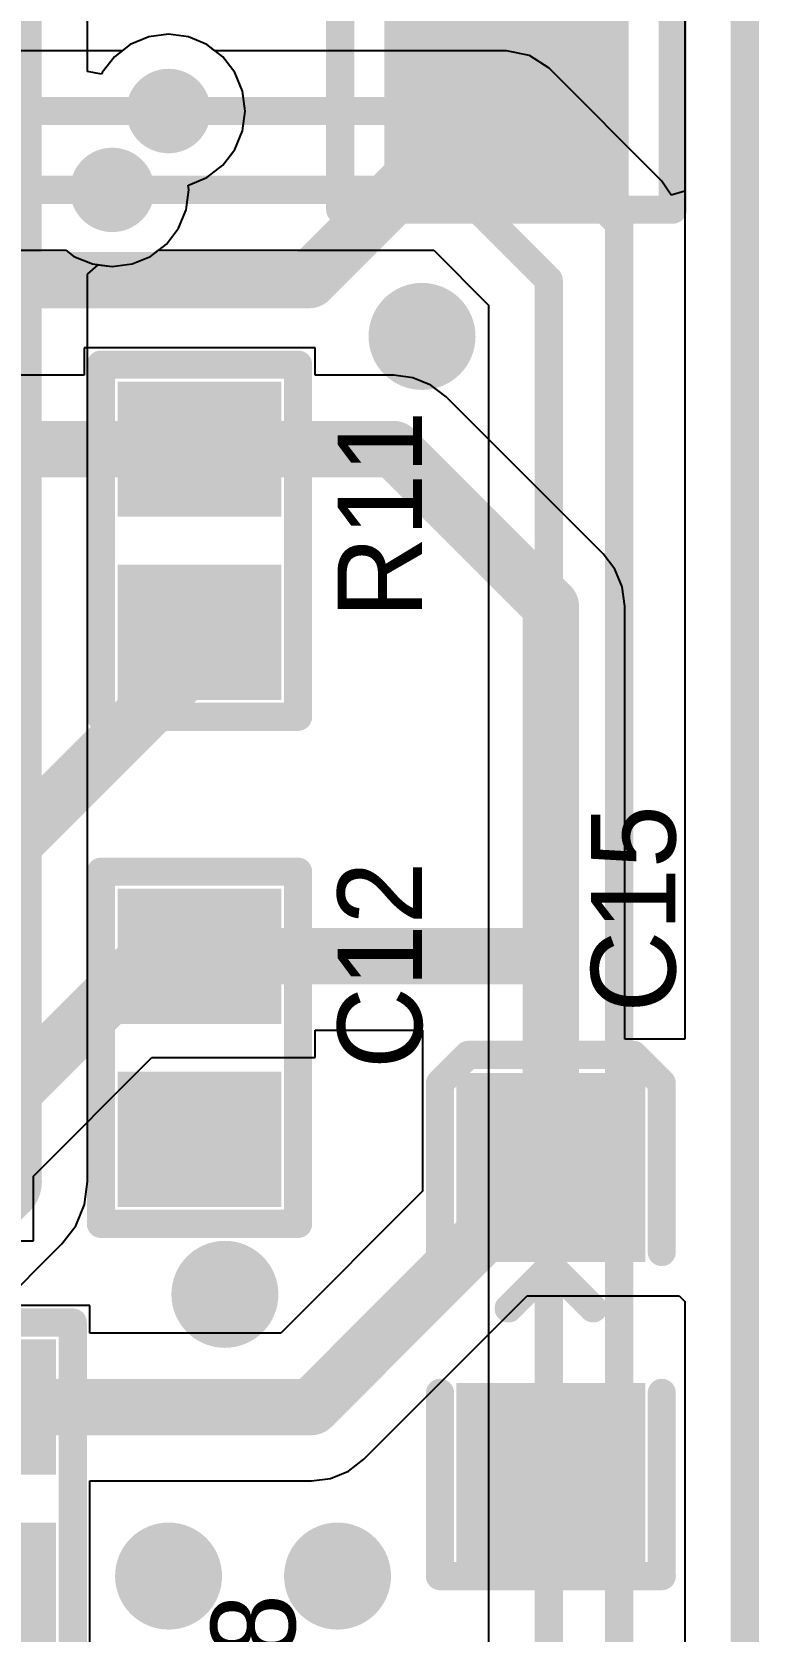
# Model space of a CAD drawing. Extents: x 1012 to 1122, y 1012 to 1122.
# Drawn here: x 1115.35 to 1121.91, y 1068.34 to 1082.75 of the extents above; entities that cross this region are included whole.
import ezdxf

# ---------------------------------------------------------------- set-up
doc = ezdxf.new("R2010")
doc.units = 0
doc.layers.get('0').update_dxf_attribs({"linetype": 'CONTINUOUS'})
for name, color, linetype in [('BOTTOMLAYER', 5, 'CONTINUOUS'), ('BOTTOMSOLDER', 6, 'CONTINUOUS'), ('KEEPOUTLAYER', 6, 'CONTINUOUS'), ('MECHANICAL1', 6, 'CONTINUOUS'), ('MULTILAYER', 9, 'CONTINUOUS'), ('TOPLAYER', 1, 'CONTINUOUS'), ('TOPOVERLAY', 2, 'CONTINUOUS'), ('TOPPASTE', 8, 'CONTINUOUS'), ('TOPSOLDER', 216, 'CONTINUOUS')]:
    doc.layers.add(name, color=color, linetype=linetype)

# ---------------------------------------------------------------- blocks, each defined once
blk = doc.blocks.new('CC0603_24')
at = {"layer": 'TOPLAYER'}
for points in [[(-0.508, -0.635), (0.508, -0.635), (-0.508, 0.635), (0.508, 0.635)], [(1.143, -0.635), (2.159, -0.635), (1.143, 0.635), (2.159, 0.635)]]:
    blk.add_solid(points, dxfattribs=at)
at = {"layer": 'TOPOVERLAY', "const_width": 0.254}
for points in [[(-0.762, 0.889), (-0.762, -0.889)], [(-0.762, 0.889), (-0.508, 0.889)], [(-0.508, 0.889), (2.413, 0.889)], [(2.413, 0.889), (2.413, -0.889)], [(-0.762, -0.889), (2.413, -0.889)]]:
    blk.add_lwpolyline(points, dxfattribs=at)
at = {"layer": 'TOPOVERLAY', "const_width": 0.127}
for points in [[(-0.8255, 0.889, 1), (-0.6985, 0.889, 1)], [(-0.8255, 0.889, 1), (-0.6985, 0.889, 1)], [(-0.5715, 0.889, 1), (-0.4445, 0.889, 1)], [(-0.5715, 0.889, 1), (-0.4445, 0.889, 1)], [(2.3495, 0.889, 1), (2.4765, 0.889, 1)], [(2.3495, 0.889, 1), (2.4765, 0.889, 1)], [(-0.8255, -0.889, 1), (-0.6985, -0.889, 1)], [(-0.8255, -0.889, 1), (-0.6985, -0.889, 1)], [(2.3495, -0.889, 1), (2.4765, -0.889, 1)], [(2.3495, -0.889, 1), (2.4765, -0.889, 1)]]:
    blk.add_lwpolyline(points, format="xyb", close=True, dxfattribs=at)
at = {"layer": 'TOPPASTE'}
for points in [[(-0.508, -0.635), (0.508, -0.635), (-0.508, 0.635), (0.508, 0.635)], [(1.143, -0.635), (2.159, -0.635), (1.143, 0.635), (2.159, 0.635)]]:
    blk.add_solid(points, dxfattribs=at)
at = {"layer": 'TOPSOLDER'}
for points in [[(-0.6096, -0.7366), (0.6096, -0.7366), (-0.6096, 0.7366), (0.6096, 0.7366)], [(1.0414, -0.7366), (2.2606, -0.7366), (1.0414, 0.7366), (2.2606, 0.7366)]]:
    blk.add_solid(points, dxfattribs=at)
blk = doc.blocks.new('CA3216_27')
at = {"layer": 'TOPLAYER'}
for points in [[(-0.75, -0.75), (0.75, -0.75), (-0.75, 0.75), (0.75, 0.75)], [(2.044, -0.75), (3.544, -0.75), (2.044, 0.75), (3.544, 0.75)]]:
    blk.add_solid(points, dxfattribs=at)
at = {"layer": 'TOPOVERLAY', "const_width": 0.254}
for points in [[(-1.016, 0.746), (-0.762, 1)], [(0.762, 1), (-0.762, 1)], [(3.683, 1), (2.032, 1)], [(3.683, -1), (3.683, 1)], [(-1.016, -0.746), (-1.016, 0.746)], [(0.889, 0), (1.27, 0.381)], [(1.27, -0.381), (0.889, 0)], [(-0.762, -1), (-1.016, -0.746)], [(0.762, -1), (-0.762, -1)], [(3.683, -1), (2.032, -1)]]:
    blk.add_lwpolyline(points, dxfattribs=at)
at = {"layer": 'TOPOVERLAY', "const_width": 0.127}
for points in [[(-0.825, 1, 1), (-0.699, 1, 1)], [(-0.825, 1, 1), (-0.699, 1, 1)], [(0.699, 1, 1), (0.825, 1, 1)], [(1.968, 1, 1), (2.095, 1, 1)], [(3.619, 1, 1), (3.747, 1, 1)], [(3.619, 1, 1), (3.747, 1, 1)], [(-1.079, 0.746, 1), (-0.952, 0.746, 1)], [(-1.079, 0.746, 1), (-0.952, 0.746, 1)], [(1.206, 0.381, 1), (1.333, 0.381, 1)], [(0.825, 0, 1), (0.952, 0, 1)], [(0.825, 0, 1), (0.952, 0, 1)], [(1.206, -0.381, 1), (1.333, -0.381, 1)], [(-1.079, -0.746, 1), (-0.952, -0.746, 1)], [(-1.079, -0.746, 1), (-0.952, -0.746, 1)], [(-0.825, -1, 1), (-0.699, -1, 1)], [(-0.825, -1, 1), (-0.699, -1, 1)], [(0.699, -1, 1), (0.825, -1, 1)], [(1.968, -1, 1), (2.095, -1, 1)], [(3.619, -1, 1), (3.747, -1, 1)], [(3.619, -1, 1), (3.747, -1, 1)]]:
    blk.add_lwpolyline(points, format="xyb", close=True, dxfattribs=at)
at = {"layer": 'TOPPASTE'}
for points in [[(-0.75, -0.75), (0.75, -0.75), (-0.75, 0.75), (0.75, 0.75)], [(2.044, -0.75), (3.544, -0.75), (2.044, 0.75), (3.544, 0.75)]]:
    blk.add_solid(points, dxfattribs=at)
at = {"layer": 'TOPSOLDER'}
for points in [[(-0.852, -0.852), (0.852, -0.852), (-0.852, 0.852), (0.852, 0.852)], [(1.942, -0.852), (3.646, -0.852), (1.942, 0.852), (3.646, 0.852)]]:
    blk.add_solid(points, dxfattribs=at)
blk = doc.blocks.new('CB3528_42')
at = {"layer": 'TOPLAYER'}
for points in [[(-1, -1), (1, -1), (-1, 1), (1, 1)], [(1.794, -1), (3.794, -1), (1.794, 1), (3.794, 1)]]:
    blk.add_solid(points, dxfattribs=at)
at = {"layer": 'TOPOVERLAY', "const_width": 0.254}
for points in [[(-1.27, 1.119), (-0.889, 1.5)], [(1.016, 1.5), (-0.889, 1.5)], [(3.937, 1.5), (1.778, 1.5)], [(3.937, -1.5), (3.937, 1.5)], [(-1.27, -1.119), (-1.27, 1.119)], [(1.143, 0), (1.651, 0.508)], [(1.651, -0.508), (1.143, 0)], [(-0.889, -1.5), (-1.27, -1.119)], [(1.016, -1.5), (-0.889, -1.5)], [(3.937, -1.5), (1.778, -1.5)]]:
    blk.add_lwpolyline(points, dxfattribs=at)
at = {"layer": 'TOPOVERLAY', "const_width": 0.127}
for points in [[(-0.952, 1.5, 1), (-0.825, 1.5, 1)], [(-0.952, 1.5, 1), (-0.825, 1.5, 1)], [(0.952, 1.5, 1), (1.079, 1.5, 1)], [(1.714, 1.5, 1), (1.841, 1.5, 1)], [(3.873, 1.5, 1), (4, 1.5, 1)], [(3.873, 1.5, 1), (4, 1.5, 1)], [(-1.333, 1.119, 1), (-1.206, 1.119, 1)], [(-1.333, 1.119, 1), (-1.206, 1.119, 1)], [(1.587, 0.508, 1), (1.714, 0.508, 1)], [(1.079, 0, 1), (1.206, 0, 1)], [(1.079, 0, 1), (1.206, 0, 1)], [(1.587, -0.508, 1), (1.714, -0.508, 1)], [(-1.333, -1.119, 1), (-1.206, -1.119, 1)], [(-1.333, -1.119, 1), (-1.206, -1.119, 1)], [(-0.952, -1.5, 1), (-0.825, -1.5, 1)], [(-0.952, -1.5, 1), (-0.825, -1.5, 1)], [(0.952, -1.5, 1), (1.079, -1.5, 1)], [(1.714, -1.5, 1), (1.841, -1.5, 1)], [(3.873, -1.5, 1), (4, -1.5, 1)], [(3.873, -1.5, 1), (4, -1.5, 1)]]:
    blk.add_lwpolyline(points, format="xyb", close=True, dxfattribs=at)
at = {"layer": 'TOPPASTE'}
for points in [[(-1, -1), (1, -1), (-1, 1), (1, 1)], [(1.794, -1), (3.794, -1), (1.794, 1), (3.794, 1)]]:
    blk.add_solid(points, dxfattribs=at)
at = {"layer": 'TOPSOLDER'}
for points in [[(-1.102, -1.102), (1.102, -1.102), (-1.102, 1.102), (1.102, 1.102)], [(1.692, -1.102), (3.896, -1.102), (1.692, 1.102), (3.896, 1.102)]]:
    blk.add_solid(points, dxfattribs=at)
blk = doc.blocks.new('CC0603_137')
at = {"layer": 'TOPLAYER'}
for points in [[(-0.508, -0.635), (0.508, -0.635), (-0.508, 0.635), (0.508, 0.635)], [(1.143, -0.635), (2.159, -0.635), (1.143, 0.635), (2.159, 0.635)]]:
    blk.add_solid(points, dxfattribs=at)
at = {"layer": 'TOPOVERLAY', "const_width": 0.254}
for points in [[(-0.508, 0.889), (-0.762, 0.889)], [(-0.762, -0.889), (-0.762, 0.889)], [(2.413, 0.889), (-0.508, 0.889)], [(2.413, -0.889), (2.413, 0.889)], [(2.413, -0.889), (-0.762, -0.889)]]:
    blk.add_lwpolyline(points, dxfattribs=at)
at = {"layer": 'TOPOVERLAY', "const_width": 0.127}
for points in [[(-0.8255, 0.889, 1), (-0.6985, 0.889, 1)], [(-0.8255, 0.889, 1), (-0.6985, 0.889, 1)], [(-0.5715, 0.889, 1), (-0.4445, 0.889, 1)], [(-0.5715, 0.889, 1), (-0.4445, 0.889, 1)], [(2.3495, 0.889, 1), (2.4765, 0.889, 1)], [(2.3495, 0.889, 1), (2.4765, 0.889, 1)], [(-0.8255, -0.889, 1), (-0.6985, -0.889, 1)], [(-0.8255, -0.889, 1), (-0.6985, -0.889, 1)], [(2.3495, -0.889, 1), (2.4765, -0.889, 1)], [(2.3495, -0.889, 1), (2.4765, -0.889, 1)]]:
    blk.add_lwpolyline(points, format="xyb", close=True, dxfattribs=at)
at = {"layer": 'TOPPASTE'}
for points in [[(-0.508, -0.635), (0.508, -0.635), (-0.508, 0.635), (0.508, 0.635)], [(1.143, -0.635), (2.159, -0.635), (1.143, 0.635), (2.159, 0.635)]]:
    blk.add_solid(points, dxfattribs=at)
at = {"layer": 'TOPSOLDER'}
for points in [[(-0.6096, -0.7366), (0.6096, -0.7366), (-0.6096, 0.7366), (0.6096, 0.7366)], [(1.0414, -0.7366), (2.2606, -0.7366), (1.0414, 0.7366), (2.2606, 0.7366)]]:
    blk.add_solid(points, dxfattribs=at)
blk = doc.blocks.new('CC0603_294')
at = {"layer": 'TOPLAYER'}
for points in [[(-0.508, -0.635), (0.508, -0.635), (-0.508, 0.635), (0.508, 0.635)], [(1.143, -0.635), (2.159, -0.635), (1.143, 0.635), (2.159, 0.635)]]:
    blk.add_solid(points, dxfattribs=at)
at = {"layer": 'TOPOVERLAY', "const_width": 0.254}
for points in [[(-0.508, 0.889), (-0.762, 0.889)], [(-0.762, -0.889), (-0.762, 0.889)], [(2.413, 0.889), (-0.508, 0.889)], [(2.413, -0.889), (2.413, 0.889)], [(2.413, -0.889), (-0.762, -0.889)]]:
    blk.add_lwpolyline(points, dxfattribs=at)
at = {"layer": 'TOPOVERLAY', "const_width": 0.127}
for points in [[(-0.8255, 0.889, 1), (-0.6985, 0.889, 1)], [(-0.8255, 0.889, 1), (-0.6985, 0.889, 1)], [(-0.5715, 0.889, 1), (-0.4445, 0.889, 1)], [(-0.5715, 0.889, 1), (-0.4445, 0.889, 1)], [(2.3495, 0.889, 1), (2.4765, 0.889, 1)], [(2.3495, 0.889, 1), (2.4765, 0.889, 1)], [(-0.8255, -0.889, 1), (-0.6985, -0.889, 1)], [(-0.8255, -0.889, 1), (-0.6985, -0.889, 1)], [(2.3495, -0.889, 1), (2.4765, -0.889, 1)], [(2.3495, -0.889, 1), (2.4765, -0.889, 1)]]:
    blk.add_lwpolyline(points, format="xyb", close=True, dxfattribs=at)
at = {"layer": 'TOPPASTE'}
for points in [[(-0.508, -0.635), (0.508, -0.635), (-0.508, 0.635), (0.508, 0.635)], [(1.143, -0.635), (2.159, -0.635), (1.143, 0.635), (2.159, 0.635)]]:
    blk.add_solid(points, dxfattribs=at)
at = {"layer": 'TOPSOLDER'}
for points in [[(-0.6096, -0.7366), (0.6096, -0.7366), (-0.6096, 0.7366), (0.6096, 0.7366)], [(1.0414, -0.7366), (2.2606, -0.7366), (1.0414, 0.7366), (2.2606, 0.7366)]]:
    blk.add_solid(points, dxfattribs=at)

msp = doc.modelspace()

# ---------------------------------------------------------------- linework, layer by layer
at = {"layer": 'BOTTOMLAYER'}
for p, q in [((1121.239, 1118.795), (1121.239, 1081.319)), ((1115.854, 1082.396), (1115.854, 1105.891)), ((1116.238, 1082.639), (1116.095, 1082.529)), ((1116.405, 1082.708), (1116.238, 1082.639)), ((1116.584, 1082.732), (1116.405, 1082.708)), ((1116.763, 1082.708), (1116.584, 1082.732)), ((1116.93, 1082.639), (1116.763, 1082.708)), ((1117.002, 1082.584), (1116.93, 1082.639)), ((1116.095, 1082.529), (1115.985, 1082.386)), ((1119.632, 1082.584), (1117.002, 1082.584)), ((1119.84, 1082.542), (1119.632, 1082.584)), ((1120.017, 1082.425), (1119.84, 1082.542)), ((1115.979, 1082.371), (1115.854, 1082.396)), ((1115.985, 1082.386), (1115.979, 1082.371)), ((1121.033, 1081.409), (1120.017, 1082.425)), ((1121.117, 1081.282), (1121.033, 1081.409)), ((1121.239, 1081.319), (1121.117, 1081.282)), ((1116.422, 1080.73), (1116.494, 1080.785)), ((1116.494, 1080.785), (1118.975, 1080.785)), ((1118.975, 1080.785), (1119.469, 1080.291)), ((1115.854, 1080.57), (1115.95, 1080.654)), ((1115.95, 1080.654), (1116.076, 1080.637)), ((1116.076, 1080.637), (1116.255, 1080.661)), ((1116.255, 1080.661), (1116.422, 1080.73)), ((1115.854, 1072.388), (1115.854, 1080.57)), ((1119.469, 1080.291), (1119.469, 1057.148)), ((1115.827, 1072.182), (1115.854, 1072.388)), ((1115.748, 1071.991), (1115.827, 1072.182)), ((1115.622, 1071.826), (1115.748, 1071.991)), ((1113.844, 1070.048), (1115.622, 1071.826)), ((1115.622, 1071.826), (1115.622, 1071.826))]:
    msp.add_line(p, q, dxfattribs=at)
for points, const_width in [([(1115.06, 1072.388), (1115.06, 1105.891)], 0.762), ([(1116.584, 1082.04), (1119.632, 1082.04)], 0.254), ([(1119.632, 1082.04), (1120.648, 1081.024)], 0.254), ([(1116.076, 1081.329), (1119.2, 1081.329)], 0.254), ([(1119.2, 1081.329), (1119.973, 1080.556)], 0.254), ([(1120.648, 1029.208), (1120.648, 1081.024)], 0.254), ([(1120.013, 1029.437), (1120.013, 1080.516)], 0.254), ([(1113.282, 1070.61), (1115.06, 1072.388)], 0.762)]:
    msp.add_lwpolyline(points, dxfattribs=dict(at, const_width=const_width))
for points, const_width in [([(1116.444, 1082.04, 1), (1116.724, 1082.04, 1)], 0.279), ([(1116.521, 1082.04, 1), (1116.648, 1082.04, 1)], 0.127), ([(1119.569, 1082.04, 1), (1119.696, 1082.04, 1)], 0.127), ([(1119.569, 1082.04, 1), (1119.696, 1082.04, 1)], 0.127), ([(1115.936, 1081.329, 1), (1116.216, 1081.329, 1)], 0.279), ([(1116.013, 1081.329, 1), (1116.139, 1081.329, 1)], 0.127), ([(1119.137, 1081.329, 1), (1119.264, 1081.329, 1)], 0.127), ([(1119.137, 1081.329, 1), (1119.264, 1081.329, 1)], 0.127), ([(1120.584, 1081.024, 1), (1120.711, 1081.024, 1)], 0.127), ([(1120.584, 1081.024, 1), (1120.711, 1081.024, 1)], 0.127), ([(1119.909, 1080.556, 1), (1120.036, 1080.556, 1)], 0.127), ([(1119.949, 1080.516, 1), (1120.076, 1080.516, 1)], 0.127), ([(1118.679, 1080.008, 1), (1119.061, 1080.008, 1)], 0.381), ([(1114.87, 1072.388, 1), (1115.251, 1072.388, 1)], 0.381), ([(1114.87, 1072.388, 1), (1115.251, 1072.388, 1)], 0.381), ([(1116.901, 1071.372, 1), (1117.283, 1071.372, 1)], 0.381), ([(1116.393, 1068.832, 1), (1116.774, 1068.832, 1)], 0.381), ([(1117.918, 1068.832, 1), (1118.299, 1068.832, 1)], 0.381)]:
    msp.add_lwpolyline(points, format="xyb", close=True, dxfattribs=dict(at, const_width=const_width))
at = {"layer": 'BOTTOMSOLDER'}
for points, const_width in [([(1116.393, 1082.04, 1), (1116.774, 1082.04, 1)], 0.381), ([(1115.886, 1081.329, 1), (1116.266, 1081.329, 1)], 0.381), ([(1118.629, 1080.008, 1), (1119.111, 1080.008, 1)], 0.483), ([(1116.851, 1071.372, 1), (1117.333, 1071.372, 1)], 0.483), ([(1116.343, 1068.832, 1), (1116.825, 1068.832, 1)], 0.483), ([(1117.867, 1068.832, 1), (1118.349, 1068.832, 1)], 0.483)]:
    msp.add_lwpolyline(points, format="xyb", close=True, dxfattribs=dict(at, const_width=const_width))
at = {"layer": 'KEEPOUTLAYER', "const_width": 0.254}
msp.add_lwpolyline([(1121.782, 1014.795), (1121.782, 1118.795)], dxfattribs=at)
at = {"layer": 'MECHANICAL1', "const_width": 0.254}
msp.add_lwpolyline([(1121.782, 1014.795), (1121.782, 1118.795)], dxfattribs=at)
at = {"layer": 'MULTILAYER'}
for points, const_width in [([(1116.444, 1082.04, 1), (1116.724, 1082.04, 1)], 0.279), ([(1115.936, 1081.329, 1), (1116.216, 1081.329, 1)], 0.279), ([(1118.679, 1080.008, 1), (1119.061, 1080.008, 1)], 0.381), ([(1116.901, 1071.372, 1), (1117.283, 1071.372, 1)], 0.381), ([(1116.393, 1068.832, 1), (1116.774, 1068.832, 1)], 0.381), ([(1117.918, 1068.832, 1), (1118.299, 1068.832, 1)], 0.381)]:
    msp.add_lwpolyline(points, format="xyb", close=True, dxfattribs=dict(at, const_width=const_width))
at = {"layer": 'TOPLAYER'}
for p, q in [((1121.239, 1118.795), (1121.239, 1073.671)), ((1116.238, 1082.639), (1116.166, 1082.584)), ((1116.405, 1082.708), (1116.238, 1082.639)), ((1116.584, 1082.732), (1116.405, 1082.708)), ((1116.763, 1082.708), (1116.584, 1082.732)), ((1116.93, 1082.639), (1116.763, 1082.708)), ((1117.073, 1082.529), (1116.93, 1082.639)), ((1116.166, 1082.584), (1113.075, 1082.584)), ((1117.183, 1082.386), (1117.073, 1082.529)), ((1117.252, 1082.219), (1117.183, 1082.386)), ((1117.276, 1082.04), (1117.252, 1082.219)), ((1117.252, 1081.861), (1117.276, 1082.04)), ((1117.183, 1081.694), (1117.252, 1081.861)), ((1117.073, 1081.551), (1117.183, 1081.694)), ((1116.93, 1081.441), (1117.073, 1081.551)), ((1116.762, 1081.371), (1116.763, 1081.372)), ((1116.768, 1081.329), (1116.762, 1081.371)), ((1116.763, 1081.372), (1116.93, 1081.441)), ((1116.744, 1081.15), (1116.768, 1081.329)), ((1116.675, 1080.983), (1116.744, 1081.15)), ((1116.565, 1080.84), (1116.675, 1080.983)), ((1112.723, 1080.785), (1115.658, 1080.785)), ((1115.658, 1080.785), (1115.73, 1080.73)), ((1116.422, 1080.73), (1116.565, 1080.84)), ((1115.73, 1080.73), (1115.897, 1080.661)), ((1115.897, 1080.661), (1116.076, 1080.637)), ((1116.076, 1080.637), (1116.255, 1080.661)), ((1116.255, 1080.661), (1116.422, 1080.73)), ((1117.905, 1079.906), (1115.822, 1079.906)), ((1115.822, 1079.906), (1115.822, 1079.658)), ((1117.905, 1079.658), (1117.905, 1079.906)), ((1115.822, 1079.658), (1114.654, 1079.658)), ((1118.616, 1079.658), (1117.905, 1079.658)), ((1118.788, 1079.635), (1118.616, 1079.658)), ((1118.616, 1079.658), (1118.616, 1079.658)), ((1118.949, 1079.569), (1118.788, 1079.635)), ((1119.087, 1079.463), (1118.949, 1079.569)), ((1120.503, 1078.047), (1119.087, 1079.463)), ((1120.609, 1077.909), (1120.503, 1078.047)), ((1120.503, 1078.047), (1120.503, 1078.047)), ((1120.675, 1077.749), (1120.609, 1077.909)), ((1120.698, 1077.576), (1120.675, 1077.749)), ((1120.698, 1073.671), (1120.698, 1077.576)), ((1120.698, 1077.576), (1120.698, 1077.576)), ((1117.905, 1073.506), (1117.905, 1073.754)), ((1117.905, 1073.754), (1118.875, 1073.754)), ((1118.875, 1073.754), (1118.875, 1073.671)), ((1118.875, 1073.671), (1118.875, 1073.671)), ((1118.875, 1073.671), (1118.875, 1072.301)), ((1121.188, 1073.671), (1120.698, 1073.671)), ((1121.239, 1073.671), (1121.188, 1073.671)), ((1121.188, 1073.671), (1121.188, 1073.671)), ((1115.365, 1072.437), (1116.434, 1073.506)), ((1116.434, 1073.506), (1117.905, 1073.506)), ((1115.365, 1071.855), (1115.365, 1072.437)), ((1118.875, 1072.301), (1117.597, 1071.022)), ((1113.282, 1071.855), (1115.365, 1071.855)), ((1115.873, 1071.27), (1113.79, 1071.27)), ((1115.873, 1071.022), (1115.873, 1071.27)), ((1118.344, 1069.885), (1119.817, 1071.359)), ((1119.817, 1071.359), (1121.188, 1071.359)), ((1121.188, 1071.359), (1121.188, 1071.359)), ((1121.188, 1071.359), (1121.188, 1071.359)), ((1121.188, 1071.359), (1121.239, 1071.308)), ((1121.239, 1071.308), (1121.239, 1068.21)), ((1117.597, 1071.022), (1115.873, 1071.022)), ((1118.206, 1069.779), (1118.344, 1069.885)), ((1115.873, 1069.442), (1115.873, 1069.69)), ((1115.873, 1069.69), (1117.873, 1069.69)), ((1117.873, 1069.69), (1118.045, 1069.713)), ((1117.873, 1069.69), (1117.873, 1069.69)), ((1118.045, 1069.713), (1118.206, 1069.779)), ((1115.873, 1067.791), (1115.873, 1069.442))]:
    msp.add_line(p, q, dxfattribs=at)
for points, const_width in [([(1117.854, 1080.516), (1119.632, 1082.294)], 0.508), ([(1112.85, 1082.04), (1116.584, 1082.04)], 0.254), ([(1112.723, 1081.329), (1116.076, 1081.329)], 0.254), ([(1112.053, 1080.516), (1117.854, 1080.516)], 0.508), ([(1114.654, 1078.992), (1116.863, 1078.992)], 0.508), ([(1116.863, 1078.992), (1118.616, 1078.992)], 0.508), ([(1118.616, 1078.992), (1120.032, 1077.576)], 0.508), ([(1120.032, 1072.515), (1120.032, 1077.576)], 0.508), ([(1116.863, 1077.112), (1116.863, 1077.341)], 0.508), ([(1114.323, 1074.572), (1116.863, 1077.112)], 0.508), ([(1114.755, 1072.769), (1116.406, 1074.42)], 0.508), ([(1116.406, 1074.42), (1120.032, 1074.42)], 0.508), ([(1117.873, 1070.356), (1120.032, 1072.515)], 0.508), ([(1112.012, 1070.356), (1117.873, 1070.356)], 0.508)]:
    msp.add_lwpolyline(points, dxfattribs=dict(at, const_width=const_width))
for points, const_width in [([(1119.505, 1082.294, 1), (1119.759, 1082.294, 1)], 0.254), ([(1116.444, 1082.04, 1), (1116.724, 1082.04, 1)], 0.279), ([(1116.521, 1082.04, 1), (1116.648, 1082.04, 1)], 0.127), ([(1115.936, 1081.329, 1), (1116.216, 1081.329, 1)], 0.279), ([(1116.013, 1081.329, 1), (1116.139, 1081.329, 1)], 0.127), ([(1117.727, 1080.516, 1), (1117.981, 1080.516, 1)], 0.254), ([(1117.727, 1080.516, 1), (1117.981, 1080.516, 1)], 0.254), ([(1118.679, 1080.008, 1), (1119.061, 1080.008, 1)], 0.381), ([(1116.736, 1078.992, 1), (1116.99, 1078.992, 1)], 0.254), ([(1116.736, 1078.992, 1), (1116.99, 1078.992, 1)], 0.254), ([(1118.489, 1078.992, 1), (1118.743, 1078.992, 1)], 0.254), ([(1118.489, 1078.992, 1), (1118.743, 1078.992, 1)], 0.254), ([(1119.905, 1077.576, 1), (1120.159, 1077.576, 1)], 0.254), ([(1119.905, 1077.576, 1), (1120.159, 1077.576, 1)], 0.254), ([(1116.736, 1077.341, 1), (1116.99, 1077.341, 1)], 0.254), ([(1116.736, 1077.112, 1), (1116.99, 1077.112, 1)], 0.254), ([(1116.736, 1077.112, 1), (1116.99, 1077.112, 1)], 0.254), ([(1116.279, 1074.42, 1), (1116.533, 1074.42, 1)], 0.254), ([(1116.279, 1074.42, 1), (1116.533, 1074.42, 1)], 0.254), ([(1119.905, 1074.42, 1), (1120.159, 1074.42, 1)], 0.254), ([(1119.905, 1072.515, 1), (1120.159, 1072.515, 1)], 0.254), ([(1119.905, 1072.515, 1), (1120.159, 1072.515, 1)], 0.254), ([(1116.901, 1071.372, 1), (1117.283, 1071.372, 1)], 0.381), ([(1117.746, 1070.356, 1), (1118, 1070.356, 1)], 0.254), ([(1117.746, 1070.356, 1), (1118, 1070.356, 1)], 0.254), ([(1116.393, 1068.832, 1), (1116.774, 1068.832, 1)], 0.381), ([(1117.918, 1068.832, 1), (1118.299, 1068.832, 1)], 0.381)]:
    msp.add_lwpolyline(points, format="xyb", close=True, dxfattribs=dict(at, const_width=const_width))
at = {"layer": 'TOPSOLDER'}
for points, const_width in [([(1116.393, 1082.04, 1), (1116.774, 1082.04, 1)], 0.381), ([(1115.886, 1081.329, 1), (1116.266, 1081.329, 1)], 0.381), ([(1118.629, 1080.008, 1), (1119.111, 1080.008, 1)], 0.483), ([(1116.851, 1071.372, 1), (1117.333, 1071.372, 1)], 0.483), ([(1116.343, 1068.832, 1), (1116.825, 1068.832, 1)], 0.483), ([(1117.867, 1068.832, 1), (1118.349, 1068.832, 1)], 0.483)]:
    msp.add_lwpolyline(points, format="xyb", close=True, dxfattribs=dict(at, const_width=const_width))

# ---------------------------------------------------------------- block references
for name, p, rotation in [('CB3528_42', (1119.632, 1085.088), 270), ('CC0603_137', (1116.863, 1078.992), 270), ('CC0603_24', (1116.863, 1072.769), 90), ('CA3216_27', (1120.032, 1072.515), 270), ('CC0603_294', (1114.831, 1070.356), 270)]:
    msp.add_blockref(name, p, dxfattribs=dict(rotation=rotation))

# ---------------------------------------------------------------- texts
at = {"layer": 'TOPOVERLAY'}
for s, p in [('R11', (1118.87, 1077.468)), ('C15', (1121.156, 1073.912)), ('C12', (1118.87, 1073.404)), ('C58', (1117.727, 1066.8))]:
    msp.add_text(s, height=0.762, rotation=90, dxfattribs=at).set_placement(p)

doc.saveas('drawing.dxf')
